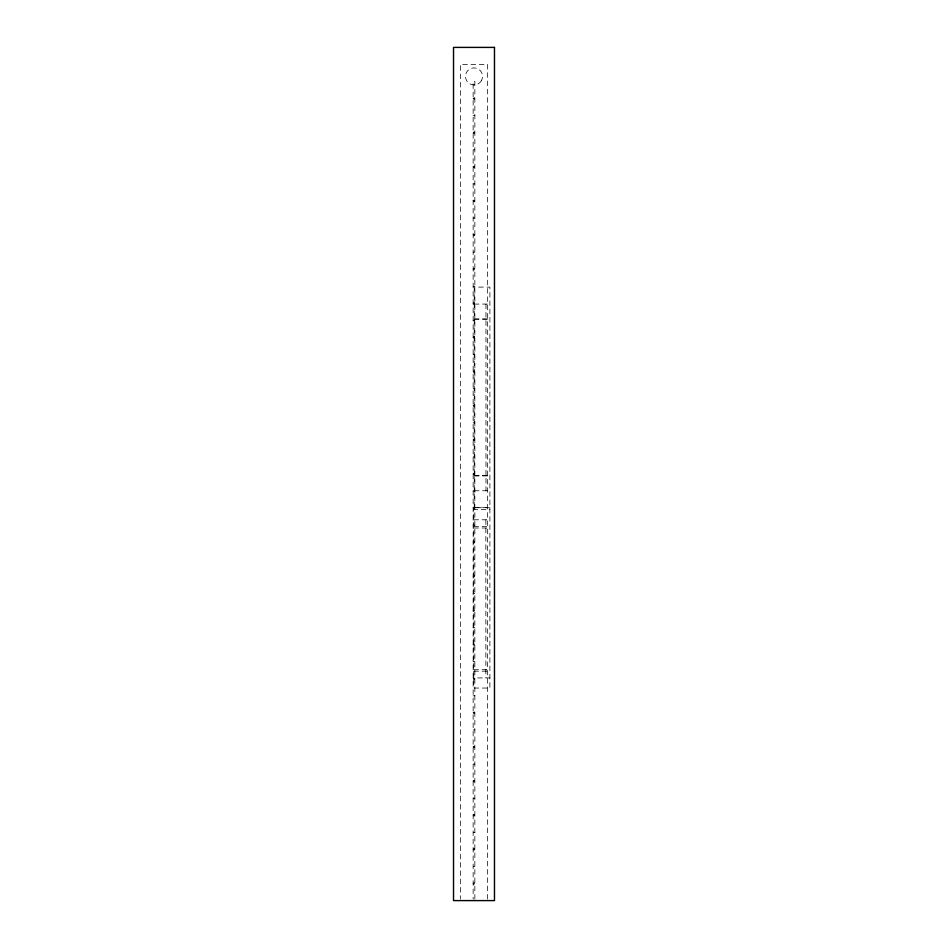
<?xml version="1.0" encoding="UTF-8"?>
<svg xmlns="http://www.w3.org/2000/svg" width="948" height="948" viewBox="0 0 948 948"><rect width="100%" height="100%" fill="white"/><g stroke="black" fill="none" stroke-linecap="round" stroke-linejoin="round"><path stroke-width="0.71" stroke-dasharray="4.74 3.56" d="M473.775 677.939C471.476 680.474 477.034 678.993 473.775 677.939L489.891 677.915M473.147 115.656L474.853 115.656M473.147 149.784L474.853 149.784M473.147 183.912L474.853 183.912M473.147 218.04L474.853 218.04M473.147 252.168L474.853 252.168M473.147 286.296L474.853 286.296M474.225 304.083L489.891 304.083M474.225 318.836L489.891 318.836M474.225 319.322L489.891 319.322M473.147 320.424L474.853 320.424M473.147 354.552L474.853 354.552M473.147 388.68L474.853 388.68M473.147 422.808L474.853 422.808M473.147 456.936L474.853 456.936M474.225 475.398L489.891 475.398M474.225 475.529L489.891 475.529M474.225 476.014L489.891 475.884M474.225 490.756L489.891 490.756M473.147 491.064L474.853 491.064M474.225 507.595L489.891 507.595M489.891 507.725L474.225 507.725L474.225 287.114L489.891 287.114L489.891 688.047L473.775 688.047L473.775 509.657L489.891 509.657M473.775 519.788L489.891 519.788M473.147 525.192L474.853 525.192M473.775 526.555L489.891 526.555M473.775 528L489.891 528M473.147 559.32L474.853 559.32M473.147 593.448L474.853 593.448M473.147 627.576L474.853 627.576M473.147 661.704L474.853 661.704M473.775 669.703L489.891 669.703M473.775 671.16L489.891 671.16M473.147 695.832L474.853 695.832M473.147 729.96L474.853 729.96M473.147 764.088L474.853 764.088M473.147 798.216L474.853 798.216M473.147 832.344L474.853 832.344M473.147 866.472L474.853 866.472M487.651 899.119L487.651 64.464L460.349 64.464L460.349 899.119M485.969 304.083L485.969 490.756M485.862 519.788L485.862 677.915M474.853 899.178L474.853 81.528L473.147 81.528L473.147 899.178M473.171 98.367C474.225 101.626 475.706 96.068 473.171 98.367M473.171 132.495C474.225 135.754 475.706 130.196 473.171 132.495M473.171 166.623C474.225 169.882 475.706 164.324 473.171 166.623M473.171 200.751C474.225 204.01 475.706 198.452 473.171 200.751M473.171 234.879C474.225 238.138 475.706 232.58 473.171 234.879M473.171 269.007C474.225 272.266 475.706 266.708 473.171 269.007M473.171 303.135C474.225 306.394 475.706 300.836 473.171 303.135M473.171 337.263C474.225 340.522 475.706 334.964 473.171 337.263M473.171 371.391C474.225 374.65 475.706 369.092 473.171 371.391M473.171 405.519C474.225 408.778 475.706 403.22 473.171 405.519M473.171 439.647C474.225 442.906 475.706 437.348 473.171 439.647M473.171 473.775C474.225 477.034 475.706 471.476 473.171 473.775M473.171 507.903C474.225 511.162 475.706 505.604 473.171 507.903M473.171 542.031C474.225 545.29 475.706 539.732 473.171 542.031M473.171 576.159C474.225 579.418 475.706 573.86 473.171 576.159M473.171 610.287C474.225 613.546 475.706 607.988 473.171 610.287M473.171 644.415C474.225 647.674 475.706 642.116 473.171 644.415M473.171 712.671C474.225 715.93 475.706 710.372 473.171 712.671M473.171 746.799C474.225 750.058 475.706 744.5 473.171 746.799M473.171 780.927C474.225 784.186 475.706 778.628 473.171 780.927M473.171 815.055C474.225 818.314 475.706 812.756 473.171 815.055M473.171 849.183C474.225 852.442 475.706 846.884 473.171 849.183M473.171 883.311C474.225 886.57 475.706 881.012 473.171 883.311M481.394 80.675L480.032 82.44A8.532 8.532 0 0 1 467.968 82.44A8.532 8.532 0 0 1 467.968 70.377A8.532 8.532 0 0 1 480.032 70.377L481.394 72.143A8.532 8.532 0 0 1 481.394 80.675"/><path stroke-width="1.42" d="M494.477 47.4L453.523 47.4L453.523 900.6L494.477 900.6L494.477 47.4"/></g></svg>
